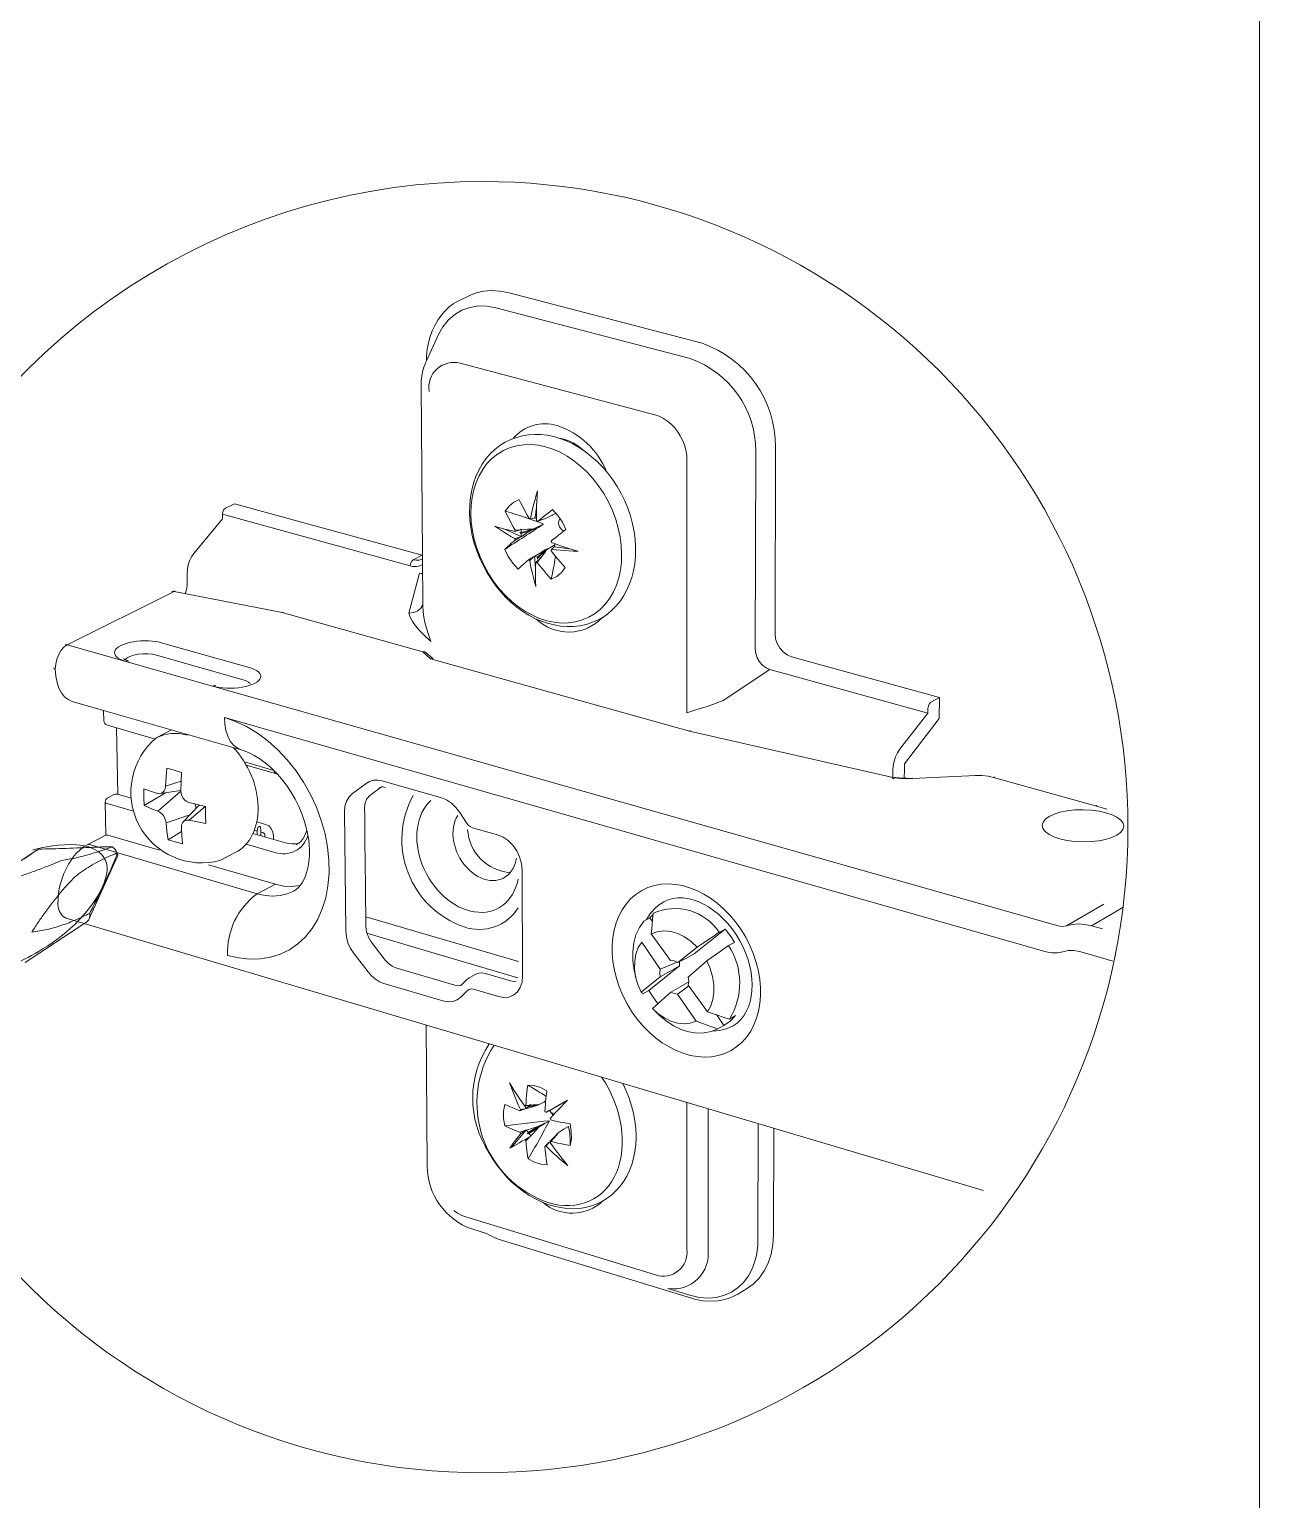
# Model space of a CAD drawing. Header units: metres. Extents: x -6.4 to 35.9, y -8.9 to 6.5.
# Drawn here: x 24.309 to 24.935, y -6.88 to -6.132 of the extents above; entities that cross this region are included whole.
import ezdxf

# ---------------------------------------------------------------- set-up
doc = ezdxf.new("R2010")
doc.units = ezdxf.units.M
doc.header["$MEASUREMENT"] = 0
doc.layers.add('PDF17_Geometry_Num_Penna__1_Num_Penna__255_Num_Penna__255_Num_Penna__255', color=255, linetype='Continuous', lineweight=18)
doc.layers.add('PDF17_Geometry_Num_Penna__7_Num_Penna__7_Num_Penna__7_Num_Penna__7', color=7, linetype='Continuous', lineweight=18)

msp = doc.modelspace()

# ---------------------------------------------------------------- hatches: boundary and pattern name
at = {"layer": 'PDF17_Geometry_Num_Penna__1_Num_Penna__255_Num_Penna__255_Num_Penna__255', "linetype": 'Continuous', "lineweight": 18}
msp.add_hatch(color=255, dxfattribs=at).paths.add_polyline_path([(24.28972, -6.56529, 0.006666), (24.31082, -6.54916)])

# ---------------------------------------------------------------- linework, layer by layer
at = {"layer": 'PDF17_Geometry_Num_Penna__7_Num_Penna__7_Num_Penna__7_Num_Penna__7', "color": 7, "linetype": 'Continuous', "lineweight": 18, "flags": 128}
for points in [[(24.93505, -8.63265), (22.11517, -8.63265), (22.11517, -4.66332), (24.93505, -4.66332)], [(24.56958, -6.38129), (24.56955, -6.38129)], [(24.50886, -6.39937), (24.50894, -6.39941)], [(24.56303, -6.40167), (24.56557, -6.40021), (24.56368, -6.40204), (24.56335, -6.40188)], [(24.79043, -6.51123), (24.79051, -6.51127)], [(24.55864, -6.69275), (24.56138, -6.69189), (24.55901, -6.69349), (24.55884, -6.69313)]]:
    msp.add_lwpolyline(points, close=True, dxfattribs=at)
for points in [[(24.29764, -6.75937, 0.210936), (24.53976, -6.86594, 0.414209), (24.86808, -6.53761, 0.414216), (24.53976, -6.2093, 0.279161), (24.24881, -6.38534)], [(24.69682, -6.45095), (24.69464, -6.45005), (24.69264, -6.44854), (24.69091, -6.44657), (24.68961, -6.44427), (24.68878, -6.44177), (24.68854, -6.43927), (24.68878, -6.34443, 0.31958), (24.65135, -6.29158), (24.55245, -6.26578)], [(24.51243, -6.31605, -0.5386), (24.52834, -6.3017), (24.62732, -6.32791), (24.62957, -6.32868), (24.63179, -6.32984), (24.63376, -6.33114), (24.63564, -6.33274), (24.63732, -6.33446), (24.63884, -6.33644), (24.64019, -6.33857), (24.64134, -6.34078), (24.64237, -6.34328), (24.64306, -6.34578), (24.64352, -6.34845), (24.64368, -6.35104), (24.64364, -6.47946), (24.64721, -6.47838), (24.65044, -6.47736), (24.65343, -6.47638), (24.65639, -6.47536), (24.65934, -6.47428), (24.66078, -6.47376), (24.66213, -6.47322), (24.68591, -6.45747), (24.6839, -6.45666), (24.68206, -6.4553), (24.68054, -6.45358), (24.67939, -6.45153), (24.67866, -6.44923), (24.67841, -6.44686), (24.67866, -6.34635, 0.319114), (24.64536, -6.29936), (24.54642, -6.27346)], [(24.60275, -6.35682, 0.220268), (24.57766, -6.33344, 0.305635), (24.55516, -6.34005)], [(24.55774, -6.40639), (24.55503, -6.40343), (24.55273, -6.40003), (24.55093, -6.39634, 0.003829), (24.57061, -6.38355), (24.56787, -6.38494), (24.56828, -6.38478)], [(24.74934, -6.5125), (24.74946, -6.51242), (24.74959, -6.51238), (24.74967, -6.51238), (24.74979, -6.51234), (24.74988, -6.51234), (24.75, -6.51234), (24.7516, -6.51258), (24.75328, -6.51271), (24.75496, -6.51278), (24.7566, -6.51283), (24.75825, -6.51275), (24.75832, -6.51283), (24.75837, -6.51295), (24.75533, -6.513), (24.7523, -6.51287), (24.74934, -6.5125), (24.64491, -6.48881), (24.51321, -6.45202), (24.50927, -6.4485), (24.43776, -6.42853), (24.38274, -6.41779), (24.38298, -6.41767), (24.38323, -6.41762, 0.155843), (24.38163, -6.41786), (24.38216, -6.41771), (24.38274, -6.41778), (24.32836, -6.44489)], [(24.37261, -6.49265), (24.34875, -6.48581, -0.348822), (24.34694, -6.48347), (24.34681, -6.47822), (24.33091, -6.47367)], [(24.33854, -6.54658), (24.33903, -6.54646), (24.33964, -6.5465), (24.42501, -6.57155, 0.253276), (24.40996, -6.60283), (24.41558, -6.60414), (24.42111, -6.60475), (24.42657, -6.6046), (24.43178, -6.60377), (24.43674, -6.60218), (24.4414, -6.59992), (24.44567, -6.59697), (24.44953, -6.59337), (24.45289, -6.58918), (24.4558, -6.58442), (24.4581, -6.57917), (24.45986, -6.57348), (24.46101, -6.56741), (24.46158, -6.56105), (24.4615, -6.55448), (24.46081, -6.54776), (24.45953, -6.54097), (24.45761, -6.5342), (24.45515, -6.52751), (24.45215, -6.52103), (24.44863, -6.51476), (24.44465, -6.50886), (24.44026, -6.50331), (24.43546, -6.49828), (24.43042, -6.49376), (24.42509, -6.48979), (24.41955, -6.48647), (24.41394, -6.48381), (24.40828, -6.48183), (24.82639, -6.60094), (24.82934, -6.60152), (24.83217, -6.60148), (24.83487, -6.60094), (24.83758, -6.60037), (24.84046, -6.60037), (24.84337, -6.6009), (24.84758, -6.60211)], [(24.38946, -6.49085), (24.38532, -6.49004), (24.38126, -6.48995), (24.37745, -6.4906), (24.37388, -6.49196, 0.810286), (24.40635, -6.55448), (24.41386, -6.55056)], [(24.36039, -6.52275), (24.35394, -6.52087, 0.205296), (24.3521, -6.52107), (24.34899, -6.52263, 0.274969), (24.34763, -6.52488), (24.34792, -6.52534), (24.34862, -6.52567), (24.36199, -6.52956)], [(24.50435, -6.52144, 0.464966), (24.53026, -6.58832, 0.351382), (24.55782, -6.57864)], [(24.53203, -6.53879, 0.376963), (24.55376, -6.56072), (24.55524, -6.55863), (24.5563, -6.55617), (24.55695, -6.55338)], [(24.34672, -6.54765, 0.002784), (24.3423, -6.54782, -0.002792), (24.33499, -6.54813, -0.004118), (24.32784, -6.54841, -0.001547), (24.32075, -6.54864, 0.001131), (24.31375, -6.54881, -0.001469), (24.30994, -6.55133, 0.006227), (24.30629, -6.55385)], [(24.41935, -6.54621), (24.43403, -6.55047, 0.428173), (24.4508, -6.54182)], [(24.30205, -6.55697, 0.014343), (24.29808, -6.56017, 0.021049), (24.29448, -6.56354, 0.012167), (24.29132, -6.5671, -0.001833), (24.29573, -6.56555, 0.005208), (24.30017, -6.56398, 0.002476), (24.30456, -6.56247, 0.003569), (24.31101, -6.56025, 0.005885), (24.31735, -6.55786, 0.005579), (24.32563, -6.55457, 0.006504), (24.3324, -6.55331, 0.011398), (24.33886, -6.55166, 0.014865), (24.34404, -6.5501)], [(24.3525, -6.55128, 0.029356), (24.35118, -6.55179, -0.000918), (24.34852, -6.55293, 0.005651), (24.3442, -6.55507, 0.006467), (24.34004, -6.55747, 0.011647), (24.33606, -6.56002, 0.010346), (24.33223, -6.56288, 0.007694), (24.32871, -6.56661, 0.003717), (24.32531, -6.57047, 0.008393), (24.32133, -6.57536, 0.010099), (24.31751, -6.58044, 0.009487), (24.31383, -6.58562, 0.001418), (24.31029, -6.59091, 0.015159), (24.31425, -6.59039)], [(24.33976, -6.58144, 0.005495), (24.34332, -6.57435, 0.003152), (24.34686, -6.56699, 0.003396), (24.34976, -6.5607, 0.010712), (24.35255, -6.55421)], [(24.63908, -6.60652), (24.64885, -6.59865), (24.65135, -6.59696), (24.65405, -6.59516), (24.65692, -6.59324), (24.66008, -6.5911, 0.369318), (24.62649, -6.58143), (24.62621, -6.58434), (24.62596, -6.58704), (24.62572, -6.58955), (24.62551, -6.59189), (24.63527, -6.60541)], [(24.31811, -6.58965, 0.008424), (24.32185, -6.5887, 0.016868), (24.32555, -6.58751, 0.020989), (24.33274, -6.58473, 0.012632), (24.33976, -6.58144, -0.250937), (24.33832, -6.58577), (24.33722, -6.58649), (24.30695, -6.60639)], [(24.64433, -6.61797), (24.65413, -6.63149), (24.6566, -6.63231), (24.65926, -6.63322), (24.66217, -6.63416), (24.66529, -6.63519, 0.291791), (24.66484, -6.59787), (24.66176, -6.60005), (24.65889, -6.60205), (24.65622, -6.6039), (24.65376, -6.60562), (24.64429, -6.6139)], [(24.54167, -6.74424), (24.5342, -6.74195, -0.313148), (24.51144, -6.71009), (24.51091, -6.63818)], [(24.53121, -6.73585), (24.62765, -6.76529, 0.559056), (24.6436, -6.75229), (24.6436, -6.67758)], [(24.63445, -6.7723, 0.486603), (24.65438, -6.75258), (24.65442, -6.68083)], [(24.55864, -6.69276), (24.55724, -6.69221), (24.55593, -6.69169), (24.55474, -6.69119), (24.5536, -6.69071), (24.55237, -6.69017), (24.55101, -6.68954, -0.012313), (24.57365, -6.68689)], [(24.56844, -6.69008), (24.57094, -6.68845), (24.57365, -6.68689, -0.016933), (24.56282, -6.70631), (24.56257, -6.70468), (24.56237, -6.7032), (24.5622, -6.70181), (24.56204, -6.70038), (24.56188, -6.69882), (24.56171, -6.69714), (24.56147, -6.69685), (24.56118, -6.69657), (24.5597, -6.69738), (24.55839, -6.69812), (24.55724, -6.69883), (24.5561, -6.69947), (24.55486, -6.70017), (24.5536, -6.70092), (24.55446, -6.69964), (24.55532, -6.6984), (24.55614, -6.69726), (24.557, -6.69611), (24.55794, -6.69488), (24.55901, -6.69349)], [(24.58418, -6.68852), (24.5848, -6.69239), (24.58484, -6.69607), (24.58422, -6.69952, 0.076799), (24.58332, -6.6898), (24.58061, -6.69136)]]:
    msp.add_lwpolyline(points, format="xyb", dxfattribs=at)
for points in [[(24.53276, -6.26735), (24.53638, -6.26591), (24.54019, -6.26505), (24.54417, -6.26472), (24.54831, -6.26497), (24.55245, -6.26578)], [(24.52821, -6.26956), (24.52715, -6.27009), (24.52477, -6.27152), (24.52251, -6.27325), (24.52042, -6.27522), (24.51854, -6.27739), (24.51682, -6.27981), (24.5153, -6.28243), (24.51403, -6.28522), (24.51296, -6.28817), (24.51214, -6.29133), (24.51152, -6.29461), (24.5112, -6.29801), (24.51112, -6.30056), (24.51727, -6.28715)], [(24.51727, -6.28715), (24.51948, -6.28317), (24.52223, -6.27973), (24.52547, -6.2769), (24.52916, -6.27472), (24.53313, -6.27329), (24.5374, -6.27259), (24.54186, -6.27263), (24.54642, -6.27346)], [(24.52821, -6.26956), (24.53277, -6.26735)], [(24.51083, -6.30117), (24.51029, -6.30244), (24.5098, -6.30375), (24.50915, -6.30601), (24.5087, -6.30835), (24.50845, -6.31073), (24.50836, -6.31315), (24.50902, -6.39941)], [(24.51083, -6.30118), (24.51112, -6.30056)], [(24.54007, -6.40479), (24.53826, -6.40102), (24.53674, -6.39716), (24.53543, -6.39322), (24.53445, -6.38925), (24.53371, -6.38531), (24.53327, -6.38137), (24.53305, -6.37748), (24.53314, -6.37367), (24.5335, -6.36989), (24.53416, -6.36625), (24.53507, -6.36268), (24.53624, -6.35928), (24.53773, -6.35612), (24.53941, -6.35309), (24.54141, -6.3503), (24.54359, -6.34775), (24.54592, -6.34554), (24.54847, -6.34358), (24.55122, -6.34185), (24.55409, -6.34045), (24.55696, -6.33939), (24.55995, -6.3386), (24.56307, -6.33812), (24.56618, -6.3379), (24.56938, -6.338), (24.57262, -6.33836), (24.57586, -6.33902), (24.57906, -6.33995), (24.58238, -6.34124), (24.58566, -6.34274), (24.58886, -6.3446), (24.58898, -6.34468)], [(24.58275, -6.34082), (24.58205, -6.34058), (24.58029, -6.34009), (24.57861, -6.33984)], [(24.58254, -6.34131), (24.58267, -6.34107), (24.58275, -6.34083)], [(24.59087, -6.34591), (24.58947, -6.34471), (24.58762, -6.34332), (24.58574, -6.34218), (24.58386, -6.34127), (24.58275, -6.34082)], [(24.58898, -6.34468), (24.59192, -6.34664), (24.59501, -6.34907), (24.59796, -6.35169), (24.60079, -6.35456), (24.60341, -6.35763), (24.60587, -6.36092), (24.60813, -6.36436), (24.61018, -6.36797), (24.61198, -6.37166), (24.61358, -6.37547), (24.6149, -6.37937), (24.61596, -6.38334), (24.61678, -6.38728), (24.61731, -6.39121), (24.61756, -6.39519), (24.61752, -6.39909), (24.61748, -6.40003)], [(24.56713, -6.38162), (24.56713, -6.37896), (24.56713, -6.37653), (24.56717, -6.37425), (24.56725, -6.37195), (24.56737, -6.3694), (24.56754, -6.36665), (24.5668, -6.36924), (24.56618, -6.37162), (24.56561, -6.37379), (24.56511, -6.37592), (24.56459, -6.37818), (24.56405, -6.38072)], [(24.40881, -6.37543), (24.40807, -6.37609), (24.4075, -6.37723), (24.40734, -6.37846)], [(24.41337, -6.37317), (24.40881, -6.37543)], [(24.41337, -6.37317), (24.50886, -6.39937), (24.50435, -6.40167)], [(24.55831, -6.37108), (24.55552, -6.37239), (24.55314, -6.3744), (24.55122, -6.37699), (24.55208, -6.37875), (24.5529, -6.38039), (24.55368, -6.38187), (24.55446, -6.3833), (24.55532, -6.38486), (24.55626, -6.38658)], [(24.56405, -6.38072), (24.56372, -6.38068), (24.56339, -6.38068), (24.56241, -6.37896), (24.56155, -6.37736), (24.56078, -6.37592), (24.55999, -6.37444), (24.55917, -6.37285), (24.55831, -6.37109)], [(24.56717, -6.37478), (24.56643, -6.38018), (24.56659, -6.38043)], [(24.56779, -6.38199), (24.56909, -6.38096), (24.57028, -6.37997), (24.57142, -6.37908), (24.57258, -6.37822), (24.57381, -6.37723), (24.57524, -6.37613)], [(24.57524, -6.37613), (24.57795, -6.37913), (24.58029, -6.38253), (24.5821, -6.38621)], [(24.40734, -6.37846), (24.40738, -6.38076), (24.39274, -6.39851)], [(24.50906, -6.40398), (24.50804, -6.4045), (24.50706, -6.40483), (24.50607, -6.40504), (24.50509, -6.40508), (24.50406, -6.40499), (24.50287, -6.40475), (24.40734, -6.37846)], [(24.55614, -6.38728), (24.55417, -6.38683), (24.55248, -6.38641), (24.55089, -6.386), (24.54933, -6.3856), (24.54769, -6.38516), (24.54597, -6.38461), (24.54769, -6.38575), (24.54933, -6.38683), (24.55089, -6.3878), (24.55245, -6.38875), (24.55413, -6.38974), (24.5561, -6.39085)], [(24.56405, -6.38072), (24.5659, -6.38047)], [(24.56643, -6.38018), (24.5659, -6.38047)], [(24.56713, -6.38047), (24.56684, -6.38043), (24.56659, -6.38043)], [(24.56713, -6.38162), (24.56745, -6.38179), (24.56778, -6.38199)], [(24.56971, -6.38118), (24.56922, -6.38145), (24.56778, -6.38199)], [(24.57237, -6.3803), (24.5711, -6.38076), (24.56958, -6.38129)], [(24.57545, -6.37879), (24.57237, -6.38031)], [(24.57467, -6.37916), (24.57496, -6.37908), (24.57545, -6.37879)], [(24.57705, -6.37802), (24.57496, -6.37908)], [(24.57906, -6.38059), (24.57844, -6.38179), (24.57836, -6.3833), (24.57881, -6.38486), (24.57976, -6.38618), (24.58098, -6.38707)], [(24.55056, -6.38593), (24.55925, -6.38987)], [(24.55092, -6.39634), (24.55183, -6.39552), (24.55269, -6.39475), (24.55347, -6.394), (24.5543, -6.39327), (24.5552, -6.39249), (24.55622, -6.39162), (24.55614, -6.39121), (24.5561, -6.39085)], [(24.5561, -6.39084), (24.55876, -6.39014)], [(24.5588, -6.38638), (24.55614, -6.38728), (24.55622, -6.38691), (24.55626, -6.38658)], [(24.55622, -6.39162), (24.55876, -6.39014)], [(24.55626, -6.38658), (24.5588, -6.38637)], [(24.56515, -6.38605), (24.56237, -6.38691), (24.55933, -6.38785), (24.55855, -6.38785), (24.55933, -6.38826)], [(24.55876, -6.39014), (24.55925, -6.38986)], [(24.55933, -6.38609), (24.5588, -6.38637)], [(24.56475, -6.38663), (24.56233, -6.38802), (24.55942, -6.38974), (24.55925, -6.38986)], [(24.55933, -6.38609), (24.5595, -6.38634), (24.55938, -6.38707), (24.55933, -6.38785)], [(24.56475, -6.38663), (24.56217, -6.38741), (24.55933, -6.38827), (24.55933, -6.389), (24.55942, -6.38974)], [(24.5595, -6.38634), (24.5611, -6.38621), (24.56257, -6.38613), (24.56516, -6.38605)], [(24.56475, -6.38663), (24.56827, -6.38478)], [(24.56516, -6.38605), (24.56786, -6.38494)], [(24.58209, -6.38621), (24.58069, -6.38732), (24.57943, -6.3883), (24.57828, -6.3892), (24.57713, -6.39011), (24.57594, -6.39106), (24.57463, -6.39208)], [(24.57463, -6.39208), (24.57471, -6.39245), (24.57475, -6.39286)], [(24.38933, -6.40864), (24.38946, -6.40647), (24.38991, -6.4043), (24.39061, -6.40216), (24.39159, -6.4002), (24.39274, -6.39851)], [(24.50902, -6.39941), (24.50923, -6.42525)], [(24.5716, -6.39667), (24.56918, -6.3981), (24.56627, -6.39979)], [(24.56766, -6.40127), (24.56754, -6.40032), (24.56967, -6.39839), (24.5716, -6.39666)], [(24.56926, -6.40068), (24.56856, -6.40061), (24.56786, -6.40044), (24.57021, -6.39839), (24.57225, -6.39655)], [(24.57225, -6.39654), (24.57094, -6.39843), (24.57016, -6.3995), (24.56926, -6.40069)], [(24.57446, -6.39516), (24.5716, -6.39666)], [(24.57647, -6.39409), (24.57467, -6.39502), (24.57225, -6.39655)], [(24.57598, -6.39531), (24.57471, -6.39642), (24.57463, -6.39679), (24.57454, -6.39712)], [(24.57463, -6.41151), (24.57742, -6.4102), (24.57984, -6.40819), (24.58177, -6.40561), (24.58041, -6.40409), (24.57918, -6.4027), (24.57804, -6.40138), (24.57697, -6.40007), (24.57582, -6.39868), (24.57454, -6.39712)], [(24.57472, -6.39642), (24.57709, -6.39662), (24.5793, -6.39679), (24.58135, -6.39696), (24.58349, -6.39707), (24.58582, -6.39721), (24.58836, -6.39732), (24.58582, -6.39659), (24.58353, -6.39585), (24.58139, -6.39516), (24.57935, -6.3945), (24.57717, -6.39372), (24.57476, -6.39285)], [(24.57652, -6.39502), (24.57598, -6.39532)], [(24.57652, -6.39502), (24.57635, -6.39482), (24.57644, -6.39417), (24.57652, -6.39347)], [(24.58492, -6.3963), (24.57652, -6.39502)], [(24.50882, -6.4013), (24.50742, -6.40179), (24.50591, -6.40192), (24.50435, -6.40167), (24.50361, -6.40237), (24.50304, -6.40347), (24.50287, -6.40475)], [(24.56303, -6.40167), (24.56204, -6.40257), (24.56114, -6.40335), (24.56028, -6.40409), (24.5595, -6.40479), (24.55868, -6.40556), (24.55774, -6.40639)], [(24.56368, -6.40204), (24.56413, -6.4045), (24.56458, -6.40668), (24.56503, -6.40868), (24.56553, -6.41069), (24.5661, -6.41291), (24.56672, -6.4152), (24.56663, -6.41307), (24.56659, -6.41102), (24.56659, -6.40913), (24.56663, -6.40729), (24.56667, -6.40523), (24.56679, -6.40298)], [(24.56557, -6.4002), (24.5661, -6.39995)], [(24.56667, -6.40585), (24.5661, -6.39995)], [(24.56626, -6.39978), (24.56688, -6.40007), (24.56754, -6.40032)], [(24.57463, -6.41152), (24.57328, -6.40995), (24.57205, -6.4086), (24.57098, -6.40728), (24.56987, -6.40597), (24.56869, -6.40454), (24.56745, -6.40302), (24.56712, -6.40298), (24.56679, -6.40298)], [(24.5668, -6.40298), (24.56889, -6.40118)], [(24.56889, -6.40118), (24.56745, -6.40302)], [(24.56766, -6.40127), (24.56786, -6.40044)], [(24.56889, -6.40118), (24.56938, -6.40093), (24.56926, -6.40068)], [(24.57676, -6.39987), (24.57643, -6.40188), (24.57602, -6.40434), (24.57574, -6.40581), (24.57545, -6.40745), (24.57507, -6.40933), (24.57463, -6.41152)], [(24.38844, -6.41865), (24.38897, -6.41676), (24.3893, -6.41479), (24.38942, -6.41291), (24.38933, -6.40864)], [(24.51341, -6.44316), (24.51021, -6.4403), (24.50763, -6.43763), (24.50562, -6.43525), (24.50402, -6.43304), (24.50283, -6.4309), (24.50242, -6.42984), (24.50222, -6.42885), (24.50763, -6.4084)], [(24.50763, -6.4084), (24.50841, -6.40855), (24.5091, -6.40864)], [(24.43776, -6.42853), (24.43805, -6.42841), (24.43833, -6.42841)], [(24.50222, -6.42885), (24.50464, -6.42845), (24.50672, -6.42759), (24.50829, -6.42623), (24.50923, -6.42459)], [(24.50923, -6.42525), (24.50939, -6.42795), (24.5098, -6.43078), (24.51037, -6.43357), (24.51112, -6.43644), (24.5121, -6.43959), (24.51341, -6.44316)], [(24.37683, -6.44399), (24.42083, -6.45641)], [(24.35821, -6.45333), (24.32836, -6.44488), (24.32672, -6.446), (24.32525, -6.44768), (24.32398, -6.44981), (24.32304, -6.45223), (24.32246, -6.4548), (24.32226, -6.45732)], [(24.32726, -6.44497), (24.32779, -6.4448), (24.32836, -6.44488)], [(24.35698, -6.45198), (24.35707, -6.45207), (24.35728, -6.45219), (24.3576, -6.45239), (24.35814, -6.45264), (24.35879, -6.45288), (24.35965, -6.45317)], [(24.35781, -6.45247), (24.35875, -6.45157), (24.36018, -6.4508), (24.36211, -6.45018), (24.36437, -6.44973), (24.36678, -6.44948), (24.36928, -6.44948), (24.37166, -6.44973), (24.37379, -6.45018)], [(24.37379, -6.45017), (24.41783, -6.46264), (24.41939, -6.46322), (24.42062, -6.46388), (24.42144, -6.46465)], [(24.50927, -6.4485), (24.50972, -6.44841), (24.51022, -6.44846)], [(24.51021, -6.44846), (24.5105, -6.44857), (24.51074, -6.44879)], [(24.51075, -6.44879), (24.51448, -6.45206), (24.51419, -6.45198)], [(24.51321, -6.45202), (24.5137, -6.45194), (24.51419, -6.45198)], [(24.69682, -6.45095), (24.77214, -6.47162), (24.76775, -6.47404)], [(24.32131, -6.45658), (24.32156, -6.45698), (24.32226, -6.45732)], [(24.33091, -6.47367), (24.32886, -6.47277), (24.32701, -6.47134), (24.32541, -6.46932), (24.3241, -6.46691), (24.32315, -6.46403), (24.32254, -6.46079), (24.32226, -6.45732)], [(24.35965, -6.45317), (24.35895, -6.45308), (24.35821, -6.45333)], [(24.35821, -6.45333), (24.40226, -6.46584)], [(24.68591, -6.45748), (24.76624, -6.47957), (24.76628, -6.47723)], [(24.40225, -6.46584), (24.8325, -6.58783)], [(24.40373, -6.46564), (24.40303, -6.46559), (24.40226, -6.46585)], [(24.77214, -6.47162), (24.77205, -6.4824), (24.75435, -6.50537)], [(24.76775, -6.47404), (24.76702, -6.47478), (24.76649, -6.47593), (24.76628, -6.47723)], [(24.41676, -6.49823), (24.34681, -6.47822)], [(24.40828, -6.48183), (24.40852, -6.48532), (24.4091, -6.48855), (24.41004, -6.49143), (24.41131, -6.49389), (24.41291, -6.4959), (24.41472, -6.49733), (24.41677, -6.49823)], [(24.75189, -6.49815), (24.76624, -6.47957)], [(24.35403, -6.52091), (24.35346, -6.48716)], [(24.38142, -6.48811), (24.37388, -6.49196)], [(24.64491, -6.48881), (24.6452, -6.48868), (24.64552, -6.48868)], [(24.4353, -6.5107), (24.43468, -6.51001), (24.4319, -6.50726), (24.42911, -6.50488), (24.42628, -6.50283), (24.42349, -6.5011), (24.42116, -6.49991), (24.4189, -6.49893), (24.41677, -6.49823)], [(24.74844, -6.50861), (24.7486, -6.50639), (24.74906, -6.50414), (24.74979, -6.50193), (24.75074, -6.49987), (24.75189, -6.49815)], [(24.37909, -6.50762), (24.37864, -6.51225), (24.37831, -6.51685), (24.3781, -6.51812), (24.37765, -6.51919), (24.37704, -6.51988), (24.37634, -6.52033), (24.37539, -6.52058), (24.37433, -6.52041)], [(24.37908, -6.50762), (24.38273, -6.50869), (24.38646, -6.50977)], [(24.38647, -6.50976), (24.38626, -6.51443), (24.38614, -6.5191)], [(24.41845, -6.50443), (24.43342, -6.50873)], [(24.41943, -6.50611), (24.43436, -6.51037), (24.4339, -6.51008), (24.43362, -6.50956), (24.4335, -6.50881)], [(24.43534, -6.5107), (24.43436, -6.51036)], [(24.45023, -6.53915), (24.45011, -6.53849), (24.44904, -6.53468), (24.44772, -6.53083), (24.44613, -6.5271), (24.44428, -6.52333), (24.44215, -6.51967), (24.43985, -6.51623), (24.43735, -6.513), (24.4353, -6.5107)], [(24.74934, -6.5125), (24.7484, -6.51304), (24.74844, -6.50861)], [(24.75414, -6.51275), (24.75426, -6.51123), (24.7543, -6.50976), (24.75435, -6.50537)], [(24.75836, -6.51295), (24.79059, -6.51143), (24.79375, -6.51143), (24.79686, -6.51176), (24.7997, -6.51234)], [(24.36752, -6.52665), (24.36736, -6.52238), (24.36736, -6.51808)], [(24.36736, -6.51808), (24.37076, -6.51927), (24.37433, -6.52042)], [(24.37568, -6.52054), (24.38614, -6.51902)], [(24.38626, -6.51422), (24.37831, -6.51685)], [(24.38614, -6.51911), (24.38626, -6.5205), (24.38667, -6.52177), (24.38728, -6.52283), (24.38807, -6.52373), (24.38909, -6.52451), (24.39028, -6.52505), (24.39442, -6.52611), (24.39869, -6.52714)], [(24.48856, -6.5141), (24.48635, -6.51369), (24.48422, -6.51378), (24.48221, -6.51432), (24.48045, -6.51534), (24.47343, -6.52054)], [(24.48233, -6.52157), (24.48828, -6.51718), (24.48786, -6.51726), (24.48742, -6.51739), (24.487, -6.51754)], [(24.49024, -6.51738), (24.48955, -6.51726), (24.48893, -6.51718), (24.4884, -6.51718), (24.48828, -6.51718)], [(24.51878, -6.52271), (24.48856, -6.5141)], [(24.79969, -6.51234), (24.85156, -6.52673), (24.85723, -6.5285)], [(24.7997, -6.51234), (24.80003, -6.51221), (24.80035, -6.51225)], [(24.34763, -6.52488), (24.34797, -6.5417)], [(24.37831, -6.52017), (24.36752, -6.52665)], [(24.36752, -6.52665), (24.37093, -6.52809), (24.37445, -6.52948), (24.37552, -6.53001), (24.3765, -6.53083), (24.37724, -6.53177), (24.37785, -6.5328), (24.37834, -6.53402), (24.37864, -6.53538)], [(24.38614, -6.51935), (24.37444, -6.52948)], [(24.38728, -6.53489), (24.39541, -6.52636)], [(24.39331, -6.52583), (24.39368, -6.52685), (24.39397, -6.52788)], [(24.47343, -6.52054), (24.47171, -6.52222), (24.47044, -6.52443), (24.46966, -6.52702), (24.46942, -6.52989)], [(24.48233, -6.52157), (24.48086, -6.52316), (24.47996, -6.5253), (24.47967, -6.52779)], [(24.52805, -6.53013), (24.52612, -6.52759), (24.52387, -6.52541), (24.52137, -6.52378), (24.51878, -6.52271)], [(24.85222, -6.52665), (24.85189, -6.52661), (24.85156, -6.52673)], [(24.39065, -6.53136), (24.37863, -6.53538)], [(24.3904, -6.53411), (24.38922, -6.53398), (24.38823, -6.53423), (24.38749, -6.53472), (24.38692, -6.53542), (24.38651, -6.5364), (24.38642, -6.53764), (24.38667, -6.54195), (24.38704, -6.54613)], [(24.39881, -6.53571), (24.39454, -6.53497), (24.3904, -6.53411)], [(24.39848, -6.5271), (24.39041, -6.53411)], [(24.39868, -6.52714), (24.39873, -6.53145), (24.39881, -6.53571)], [(24.46942, -6.52989), (24.47003, -6.59033)], [(24.4797, -6.53165), (24.47967, -6.5278)], [(24.47983, -6.54416), (24.4797, -6.53165)], [(24.53141, -6.53538), (24.52805, -6.53013)], [(24.34797, -6.5417), (24.33854, -6.54658), (24.33669, -6.54768), (24.33489, -6.54907), (24.33324, -6.55064), (24.33169, -6.55244), (24.33025, -6.5544), (24.32894, -6.5565), (24.32771, -6.5588), (24.32664, -6.56118), (24.3257, -6.56367), (24.32492, -6.56626), (24.32431, -6.56884), (24.3239, -6.57151), (24.32365, -6.57417), (24.32361, -6.57675), (24.32369, -6.57807), (24.32394, -6.57926)], [(24.34805, -6.54166), (24.34838, -6.54161), (24.34891, -6.54175)], [(24.34891, -6.54175), (24.37523, -6.5494)], [(24.37966, -6.54399), (24.37909, -6.53973), (24.37864, -6.53538)], [(24.38655, -6.53985), (24.37966, -6.54399)], [(24.42279, -6.54083), (24.43932, -6.54563), (24.44096, -6.546), (24.44256, -6.54617), (24.44408, -6.54613), (24.44539, -6.54592), (24.44616, -6.54572)], [(24.42677, -6.54014), (24.42681, -6.53903), (24.42673, -6.53797), (24.42661, -6.53756), (24.42628, -6.53731), (24.42591, -6.53735), (24.42554, -6.53764), (24.42513, -6.53854), (24.42497, -6.53965), (24.4235, -6.53919)], [(24.42927, -6.53621), (24.42477, -6.53489)], [(24.42501, -6.54149), (24.42497, -6.53965)], [(24.42812, -6.54054), (24.42677, -6.54013)], [(24.42677, -6.54013), (24.42681, -6.54203)], [(24.4289, -6.5417), (24.42882, -6.54121), (24.42849, -6.5408), (24.42812, -6.54054)], [(24.42895, -6.54264), (24.4289, -6.5417)], [(24.43333, -6.54199), (24.43301, -6.54014), (24.43215, -6.53838), (24.43083, -6.53698), (24.42928, -6.53621)], [(24.44616, -6.54571), (24.44731, -6.54469), (24.44838, -6.54334), (24.44924, -6.54185), (24.44994, -6.54017), (24.45023, -6.53915)], [(24.53449, -6.53789), (24.53334, -6.53735), (24.53227, -6.53654), (24.53141, -6.53538)], [(24.54732, -6.54153), (24.53449, -6.53789)], [(24.55979, -6.55929), (24.55946, -6.55605), (24.55852, -6.55277), (24.55704, -6.5497), (24.55507, -6.54686), (24.55269, -6.54448), (24.55007, -6.54268), (24.54732, -6.54153)], [(24.34769, -6.5476), (24.3508, -6.54756)], [(24.38704, -6.54613), (24.38331, -6.5451), (24.37966, -6.54399)], [(24.43337, -6.54391), (24.43333, -6.54199)], [(24.44473, -6.54666), (24.44608, -6.5458), (24.44616, -6.54571)], [(24.48003, -6.5679), (24.47983, -6.54416)], [(24.28258, -6.5693), (24.31284, -6.5494)], [(24.35398, -6.55238), (24.33933, -6.58455)], [(24.40016, -6.55671), (24.43423, -6.56667)], [(24.56003, -6.61337), (24.55979, -6.55929)], [(24.44682, -6.56736), (24.44276, -6.56781), (24.43854, -6.56757), (24.43423, -6.56667), (24.425, -6.57154)], [(24.44355, -6.57011), (24.44018, -6.57155), (24.43661, -6.57241), (24.43284, -6.57269), (24.42899, -6.57241), (24.42501, -6.57155)], [(24.48303, -6.59599), (24.48155, -6.59357), (24.48056, -6.5909), (24.48024, -6.5882), (24.48004, -6.5679)], [(24.62314, -6.58462), (24.62486, -6.58183), (24.62691, -6.57933), (24.62921, -6.57721), (24.63183, -6.57553)], [(24.85581, -6.57683), (24.83672, -6.58783)], [(24.86567, -6.57839), (24.86046, -6.5814)], [(24.32787, -6.58388), (24.7946, -6.72243)], [(24.55794, -6.60599), (24.4802, -6.58323)], [(24.61686, -6.61042), (24.61616, -6.60562), (24.61608, -6.60094), (24.61662, -6.59652), (24.61772, -6.59237), (24.61948, -6.58865), (24.62174, -6.58541)], [(24.62175, -6.58541), (24.62477, -6.58372), (24.62609, -6.58565)], [(24.62477, -6.58372), (24.62559, -6.58286), (24.62642, -6.58204)], [(24.86046, -6.5814), (24.84943, -6.58779)], [(24.47003, -6.59032), (24.47036, -6.59332), (24.47118, -6.59636), (24.47249, -6.5993), (24.47425, -6.60197)], [(24.5105, -6.60029), (24.48077, -6.5916)], [(24.62551, -6.59189), (24.62859, -6.59077), (24.63191, -6.59037), (24.6354, -6.59065), (24.63896, -6.59168), (24.64245, -6.5934), (24.64577, -6.59575), (24.64884, -6.59865)], [(24.66008, -6.59111), (24.66312, -6.58942), (24.64741, -6.60205)], [(24.66312, -6.58942), (24.66566, -6.59266), (24.66788, -6.59618)], [(24.8325, -6.58783), (24.83467, -6.58816), (24.83672, -6.58783)], [(24.85514, -6.58939), (24.84943, -6.58778), (24.84616, -6.58704), (24.84287, -6.58684), (24.83971, -6.58709), (24.83672, -6.58783)], [(24.48303, -6.59599), (24.49016, -6.60522)], [(24.55765, -6.61416), (24.5105, -6.60029)], [(24.62064, -6.59603), (24.61891, -6.59889), (24.61769, -6.60218), (24.61707, -6.60582), (24.61702, -6.60972), (24.61756, -6.61369), (24.61867, -6.61771), (24.6203, -6.62161), (24.63002, -6.61378)], [(24.62064, -6.59603), (24.63007, -6.60976)], [(24.66787, -6.59619), (24.66484, -6.59787)], [(24.47425, -6.60197), (24.48139, -6.61124)], [(24.49016, -6.60522), (24.4918, -6.60698), (24.49361, -6.60829), (24.49557, -6.60915)], [(24.63987, -6.60808), (24.62433, -6.62063)], [(24.63002, -6.61378), (24.62982, -6.61174), (24.63007, -6.60976), (24.63453, -6.60796), (24.63864, -6.60628)], [(24.63002, -6.61378), (24.63519, -6.61083), (24.63986, -6.60808)], [(24.63908, -6.60652), (24.63716, -6.60566), (24.63527, -6.60541)], [(24.64741, -6.60205), (24.64343, -6.60419), (24.63908, -6.60652)], [(24.63987, -6.60607), (24.63982, -6.60706), (24.63987, -6.60808)], [(24.65377, -6.60562), (24.65552, -6.60952), (24.65672, -6.61353), (24.65737, -6.61756), (24.65742, -6.62149), (24.65688, -6.62518), (24.65577, -6.62855), (24.65413, -6.63149)], [(24.84758, -6.60211), (24.86042, -6.60578)], [(24.48139, -6.61124), (24.48315, -6.61324), (24.48516, -6.61494), (24.4873, -6.61624), (24.48951, -6.6171)], [(24.49557, -6.60915), (24.52559, -6.61797)], [(24.52862, -6.61821), (24.53174, -6.61514), (24.53207, -6.61485), (24.53244, -6.61456), (24.5328, -6.61431), (24.53317, -6.61405)], [(24.53625, -6.61243), (24.53318, -6.61406)], [(24.55384, -6.61574), (24.54109, -6.61201), (24.53937, -6.61173), (24.53773, -6.61185), (24.53625, -6.61243)], [(24.54777, -6.62378), (24.55052, -6.62423), (24.5531, -6.624), (24.55544, -6.623), (24.55741, -6.62137), (24.55884, -6.61911), (24.55974, -6.6164), (24.56003, -6.61336)], [(24.55384, -6.61575), (24.55536, -6.61603), (24.55683, -6.61599)], [(24.6176, -6.61386), (24.61686, -6.61042)], [(24.64454, -6.61632), (24.64019, -6.61882), (24.63552, -6.62157)], [(24.64434, -6.61797), (24.64454, -6.61599), (24.64429, -6.61391)], [(24.48951, -6.6171), (24.51952, -6.626)], [(24.52559, -6.61797), (24.52715, -6.61825), (24.52863, -6.61821)], [(24.52867, -6.624), (24.53194, -6.62071)], [(24.53195, -6.62071), (24.53285, -6.62014), (24.53387, -6.61989), (24.53502, -6.62006)], [(24.53502, -6.62005), (24.54777, -6.62378)], [(24.62129, -6.62231), (24.621, -6.62211), (24.62076, -6.62194), (24.62051, -6.62178), (24.6203, -6.62161)], [(24.62433, -6.62063), (24.62129, -6.62231)], [(24.62884, -6.62739), (24.62642, -6.62412), (24.62433, -6.62063)], [(24.62609, -6.62981), (24.63552, -6.62157)], [(24.63552, -6.62157), (24.6372, -6.62227), (24.63884, -6.62255)], [(24.64831, -6.63633), (24.63884, -6.62255), (24.64183, -6.62038), (24.64462, -6.61833)], [(24.51952, -6.626), (24.52211, -6.62645), (24.52457, -6.62625), (24.52678, -6.62542), (24.52867, -6.624)], [(24.64831, -6.63633), (24.64536, -6.63727), (24.6422, -6.63756), (24.63888, -6.63723), (24.63552, -6.63625), (24.6322, -6.63466), (24.629, -6.63247), (24.62609, -6.62981)], [(24.62703, -6.63075), (24.62957, -6.63317)], [(24.62957, -6.63317), (24.6331, -6.63613), (24.63683, -6.63858), (24.64073, -6.64047), (24.64467, -6.6417), (24.64856, -6.64231), (24.65237, -6.64224), (24.65598, -6.6415), (24.65934, -6.64015), (24.65627, -6.63908), (24.6534, -6.6381), (24.65078, -6.63719), (24.64831, -6.63633)], [(24.66713, -6.63871), (24.66381, -6.64019), (24.6602, -6.64109), (24.65643, -6.64137)], [(24.65865, -6.63297), (24.66237, -6.63842)], [(24.66237, -6.63842), (24.65934, -6.64015)], [(24.66237, -6.63842), (24.66557, -6.63629), (24.66832, -6.63346), (24.66529, -6.63519)], [(24.5611, -6.67947), (24.55962, -6.67738), (24.55831, -6.67545), (24.55712, -6.67364), (24.55593, -6.67179), (24.5547, -6.66979), (24.55343, -6.66761), (24.55433, -6.67013), (24.55519, -6.67241), (24.55605, -6.67454), (24.55692, -6.67664), (24.55786, -6.67885), (24.55897, -6.68126)], [(24.57233, -6.67171), (24.56914, -6.67003), (24.56585, -6.66905), (24.56266, -6.66881), (24.56241, -6.67073), (24.5622, -6.67249), (24.56204, -6.6741), (24.56192, -6.67569), (24.56179, -6.67738), (24.56164, -6.67922)], [(24.56266, -6.66881), (24.56372, -6.66942), (24.56471, -6.66999), (24.56639, -6.67098), (24.56774, -6.6718), (24.56889, -6.67249), (24.56987, -6.6731), (24.57069, -6.67365), (24.57201, -6.67463)], [(24.61104, -6.66794), (24.61112, -6.66803), (24.6128, -6.67168), (24.61428, -6.67545), (24.61551, -6.67926), (24.61649, -6.68312), (24.61719, -6.68697), (24.61764, -6.69082), (24.6178, -6.69463), (24.61777, -6.69537)], [(24.57188, -6.6827), (24.57164, -6.68242), (24.57135, -6.68213), (24.57147, -6.68028), (24.57164, -6.67856), (24.57176, -6.67697), (24.57192, -6.67536), (24.57213, -6.67364), (24.57233, -6.67171)], [(24.55101, -6.68955), (24.5504, -6.68573), (24.55036, -6.68205), (24.55097, -6.67861)], [(24.55097, -6.67861), (24.55228, -6.67922), (24.55355, -6.67976), (24.55474, -6.68024), (24.55589, -6.68074), (24.55717, -6.68122), (24.5586, -6.68181)], [(24.5613, -6.68094), (24.5586, -6.68181), (24.55876, -6.68152), (24.55897, -6.68126)], [(24.55897, -6.68127), (24.5613, -6.68094)], [(24.5636, -6.67902), (24.5611, -6.67947), (24.56139, -6.67935), (24.56164, -6.67922)], [(24.56118, -6.67947), (24.56183, -6.68061)], [(24.5613, -6.68094), (24.56183, -6.68061)], [(24.56163, -6.67922), (24.5636, -6.67902)], [(24.56778, -6.67898), (24.56515, -6.67976), (24.56204, -6.6807), (24.56183, -6.68061)], [(24.56779, -6.67898), (24.56541, -6.67939), (24.56282, -6.67983), (24.56241, -6.68024), (24.56204, -6.6807)], [(24.56253, -6.67922), (24.56282, -6.67983)], [(24.5684, -6.67869), (24.56585, -6.67913), (24.56307, -6.67963), (24.56262, -6.67918)], [(24.56409, -6.67873), (24.56409, -6.67898), (24.56355, -6.67926), (24.56307, -6.67963)], [(24.56409, -6.67873), (24.5636, -6.67902)], [(24.56409, -6.67898), (24.56536, -6.67885), (24.56647, -6.67878), (24.5684, -6.67869)], [(24.56779, -6.67898), (24.56835, -6.67869)], [(24.5684, -6.67869), (24.5709, -6.6775)], [(24.57176, -6.67701), (24.5709, -6.6775)], [(24.57405, -6.68582), (24.57558, -6.68414), (24.57701, -6.68262), (24.57832, -6.68123), (24.57972, -6.67976), (24.58123, -6.67815), (24.58291, -6.67639), (24.58086, -6.67758), (24.57894, -6.67869), (24.57721, -6.67967), (24.57558, -6.68061), (24.57381, -6.68159), (24.57188, -6.6827)], [(24.57188, -6.6827), (24.57327, -6.68192)], [(24.57381, -6.68164), (24.57328, -6.68192)], [(24.58291, -6.67643), (24.57381, -6.68164), (24.57381, -6.68189)], [(24.57483, -6.68316), (24.57434, -6.6825), (24.57381, -6.68189)], [(24.57553, -6.68291), (24.57484, -6.68316)], [(24.57507, -6.68353), (24.57553, -6.68292)], [(24.57553, -6.68418), (24.57532, -6.68385), (24.57507, -6.68353)], [(24.56782, -6.68992), (24.56524, -6.6907), (24.56208, -6.69165)], [(24.57135, -6.68815), (24.56245, -6.69357), (24.56314, -6.69333)], [(24.56245, -6.69357), (24.5629, -6.69296), (24.56548, -6.69136), (24.56782, -6.68992)], [(24.56417, -6.69459), (24.56364, -6.69398), (24.56315, -6.69333), (24.56594, -6.69164), (24.56844, -6.69008)], [(24.56844, -6.69008), (24.56655, -6.69213), (24.5654, -6.69333), (24.56417, -6.69459)], [(24.57093, -6.68845), (24.57135, -6.68815), (24.56782, -6.68991)], [(24.57405, -6.68582), (24.57426, -6.68615), (24.57443, -6.68652)], [(24.57443, -6.68651), (24.57615, -6.68693), (24.57774, -6.68726), (24.57922, -6.68759), (24.58074, -6.68787), (24.58234, -6.6882), (24.58419, -6.68852)], [(24.57819, -6.69304), (24.58115, -6.69111)], [(24.58115, -6.69111), (24.58061, -6.69136)], [(24.63396, -6.77222), (24.6452, -6.77566), (24.64991, -6.77672), (24.6545, -6.7771), (24.65869, -6.77672), (24.66283, -6.77566), (24.6664, -6.77402), (24.66967, -6.77176), (24.67255, -6.76901), (24.67492, -6.76578), (24.67697, -6.76192), (24.67845, -6.75778), (24.67903, -6.75536), (24.67943, -6.75286), (24.67968, -6.75028), (24.67976, -6.74762), (24.67992, -6.68837)], [(24.67393, -6.77246), (24.67738, -6.77), (24.68038, -6.76693), (24.68292, -6.76332), (24.68497, -6.75926), (24.68645, -6.75475), (24.68735, -6.7499), (24.68763, -6.74483), (24.6878, -6.69071)], [(24.55437, -6.70045), (24.56188, -6.6916)], [(24.56118, -6.69657), (24.56368, -6.69513)], [(24.56139, -6.69189), (24.56188, -6.6916)], [(24.56368, -6.69513), (24.56171, -6.69714)], [(24.56208, -6.69165), (24.56249, -6.69234), (24.5629, -6.69295)], [(24.56368, -6.69513), (24.56417, -6.69485), (24.56417, -6.69459)], [(24.57336, -6.69804), (24.57196, -6.6998), (24.57168, -6.69992), (24.57143, -6.70005)], [(24.57143, -6.70005), (24.57336, -6.69804)], [(24.57196, -6.6998), (24.5739, -6.70169), (24.57566, -6.70334), (24.57733, -6.70484), (24.57906, -6.70641), (24.58094, -6.70805), (24.58303, -6.70977), (24.58135, -6.70772), (24.57979, -6.70579), (24.57841, -6.70399), (24.57705, -6.70218), (24.57566, -6.70022), (24.5741, -6.698)], [(24.57385, -6.69775), (24.57335, -6.69804)], [(24.57811, -6.693), (24.57623, -6.69505), (24.57512, -6.69624), (24.57385, -6.69751), (24.57443, -6.69722), (24.57492, -6.69685)], [(24.57426, -6.69825), (24.57385, -6.69775)], [(24.57561, -6.69616), (24.57446, -6.69751), (24.5743, -6.69775), (24.5741, -6.69801)], [(24.58422, -6.69952), (24.58242, -6.69919), (24.58074, -6.69886), (24.57922, -6.69857), (24.57774, -6.69825), (24.57618, -6.69788), (24.57447, -6.69751)], [(24.57496, -6.69694), (24.57492, -6.69685), (24.5766, -6.69485), (24.57811, -6.693)], [(24.57549, -6.69636), (24.57533, -6.69653), (24.57516, -6.69664), (24.57676, -6.69476), (24.5782, -6.69304)], [(24.57561, -6.69616), (24.57615, -6.69587)], [(24.57566, -6.69616), (24.57578, -6.69599), (24.57594, -6.69583)], [(24.57615, -6.69587), (24.57594, -6.69583), (24.57721, -6.69427), (24.5782, -6.69304)], [(24.57811, -6.693), (24.58062, -6.69136)], [(24.56282, -6.70631), (24.56602, -6.70799), (24.5693, -6.70898), (24.57249, -6.70927), (24.57225, -6.70763), (24.57205, -6.70608), (24.57188, -6.70469), (24.57172, -6.70324), (24.57156, -6.70173), (24.57142, -6.70005)], [(24.52501, -6.73252), (24.5269, -6.73387), (24.52904, -6.73503), (24.53121, -6.73585)], [(24.54978, -6.74778), (24.54683, -6.74672), (24.54391, -6.74543), (24.54167, -6.74425)], [(24.64593, -6.77718), (24.54978, -6.74778)], [(24.64593, -6.77718), (24.64811, -6.77779), (24.65188, -6.77849), (24.65565, -6.77869), (24.65934, -6.77849), (24.66205, -6.77804), (24.66468, -6.7773), (24.66717, -6.77627), (24.6696, -6.77505), (24.67393, -6.77246)]]:
    msp.add_lwpolyline(points, dxfattribs=at)
at = {"layer": 'PDF17_Geometry_Num_Penna__7_Num_Penna__7_Num_Penna__7_Num_Penna__7', "color": 7, "linetype": 'Continuous', "lineweight": 18}
for centre, radius, start, end in [((24.50179, -6.55509), 0.18484, 68.14163, 74.49083), ((24.58337, -6.41459), 0.02381, 225.89142, 316.61402), ((24.34758, -6.55319), 0.00661, 20.9145, 56.6436), ((24.58463, -6.67556), 0.04998, 146.21569, 213.35836), ((24.59041, -6.6778), 0.05362, 146.84066, 251.18338), ((24.58522, -6.71089), 0.02302, 230.0934, 312.99632)]:
    msp.add_arc(centre, radius, start, end, dxfattribs=at)
for centre, major_axis, ratio in [((24.57206, -6.38844), (-0.02171, 0.04239), 0.746275), ((24.84518, -6.53693), (-0.02078, 0.00026), 0.393357), ((24.64338, -6.61052), (-0.02275, 0.04065), 0.742392)]:
    msp.add_ellipse(centre, major_axis=major_axis, ratio=ratio, dxfattribs=at)
for centre, major_axis, ratio, start_param, end_param in [((24.57543, -6.38702), (-0.02319, 0.04514), 0.779898, 1.563883, 4.060431), ((24.36732, -6.4486), (0.01496, 0.00035), 0.382447, 0.873224, 4.049413), ((24.41175, -6.46119), (0.01509, 0.00033), 0.381693, 4.023505, 7.199654), ((24.39841, -6.51967), (-0.01506, 0.03108), 0.722482, 3.158846, 5.129759), ((24.53227, -6.55019), (-0.01535, 0.02863), 0.735865, 0.178588, 3.868204), ((24.54085, -6.54561), (-0.0096, 0.01783), 0.736109, 0.381547, 3.427582), ((24.4371, -6.54518), (-0.00407, 0.02572), 0.540326, 3.318042, 4.862895), ((24.64896, -6.60741), (-0.01765, 0.0316), 0.6831, 3.165946, 6.259095), ((24.57319, -6.68603), (-0.02277, 0.04074), 0.734196, 2.489062, 4.8286), ((24.57643, -6.68463), (-0.02461, 0.04302), 0.771918, 1.557194, 4.065946)]:
    msp.add_ellipse(centre, major_axis=major_axis, ratio=ratio, start_param=start_param, end_param=end_param, dxfattribs=at)
for points in [[(24.31082, -6.54916), (24.31082, -6.54916), (24.34123, -6.54044), (24.34783, -6.55442)], [(24.34896, -6.54842), (24.34739, -6.54897), (24.34574, -6.54958), (24.34404, -6.5501)], [(24.34672, -6.54765), (24.34749, -6.54759), (24.34823, -6.54759), (24.34897, -6.54759)], [(24.35013, -6.548), (24.35054, -6.548), (24.34935, -6.54829), (24.34896, -6.54842)], [(24.34897, -6.54759), (24.34972, -6.54757), (24.35048, -6.54763), (24.35122, -6.54767)], [(24.35122, -6.54767), (24.35157, -6.54767), (24.34974, -6.548), (24.35013, -6.548)], [(24.3508, -6.54756), (24.35095, -6.54756), (24.35122, -6.54767), (24.35122, -6.54767)], [(24.34783, -6.55442), (24.35161, -6.56242), (24.34225, -6.57802), (24.32989, -6.58918)], [(24.3525, -6.55128), (24.35294, -6.5511), (24.35333, -6.55097), (24.35376, -6.55083)], [(24.3532, -6.55255), (24.35301, -6.55312), (24.35278, -6.55365), (24.35255, -6.55421)], [(24.35376, -6.55083), (24.35358, -6.55139), (24.35341, -6.552), (24.3532, -6.55255)], [(24.35376, -6.55083), (24.35403, -6.55132), (24.35412, -6.55188), (24.35398, -6.55238)], [(24.32394, -6.57926), (24.32394, -6.57926), (24.32499, -6.58303), (24.32787, -6.58388)], [(24.32989, -6.58918), (24.31795, -6.59998), (24.30307, -6.60649), (24.30307, -6.60649)], [(24.31811, -6.58965), (24.31681, -6.58995), (24.31554, -6.59023), (24.31425, -6.59039)]]:
    msp.add_open_spline(points, degree=3, dxfattribs=at)

doc.saveas('drawing.dxf')
